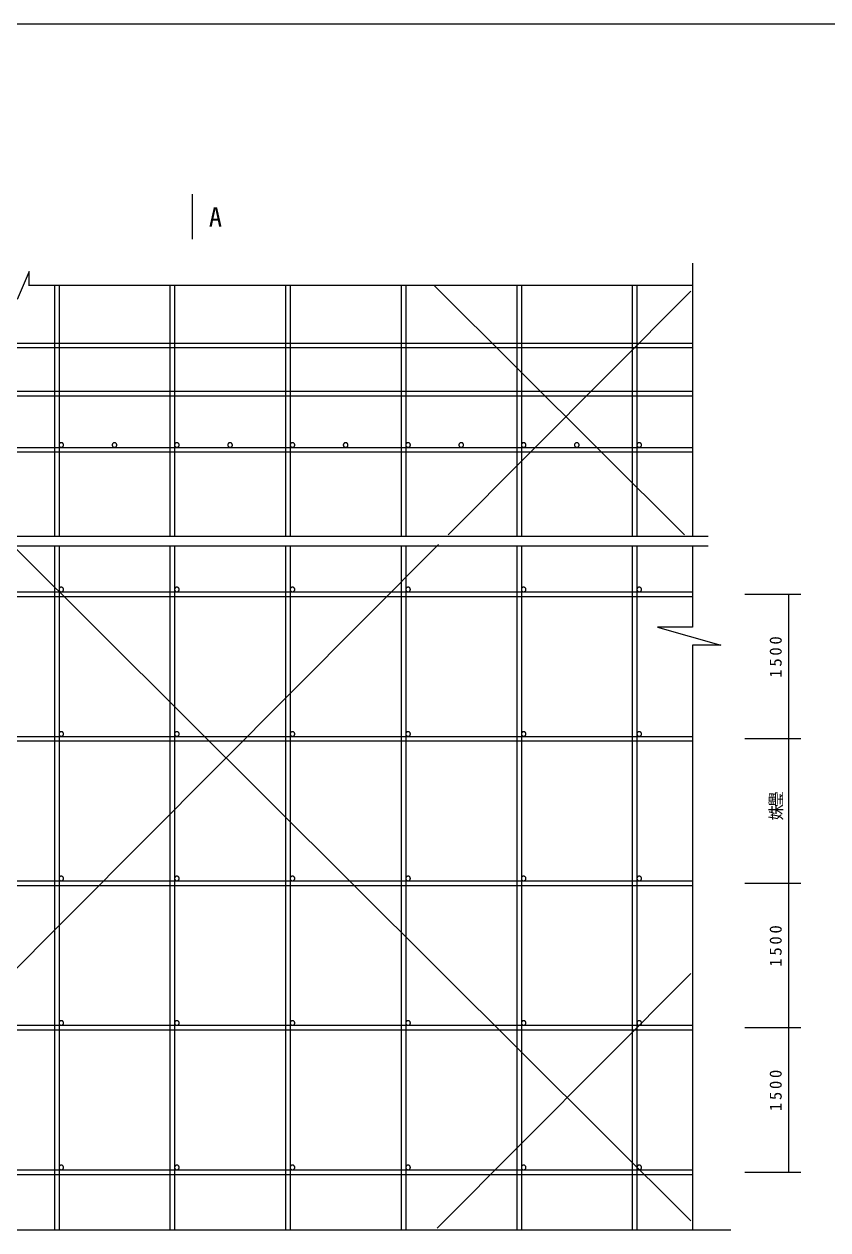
# Model space of a CAD drawing. Header units: metres. Extents: x 0 to 420, y 0 to 297.
# Drawn here: x 129.5 to 254.4, y 109.7 to 297 of the extents above; entities that cross this region are included whole.
import ezdxf

# ---------------------------------------------------------------- set-up
doc = ezdxf.new("R2010")
doc.units = ezdxf.units.M
doc.layers.add(' ', color=7, linetype='Continuous')

msp = doc.modelspace()

# ---------------------------------------------------------------- linework, layer by layer
at = {"layer": ' '}
for p, q in [((155.6, 270.54), (155.6, 263.54)), ((130.3, 258.52), (128.44, 254.17)), ((130.3, 256.29), (130.3, 258.52)), ((233.33, 259.82), (233.33, 217.39)), ((130.3, 256.4), (233.33, 256.4)), ((134.21, 256.4), (134.21, 217.39)), ((134.93, 256.4), (134.93, 217.39)), ((152.17, 256.4), (152.17, 217.39)), ((152.89, 256.4), (152.89, 217.39)), ((170.12, 256.4), (170.12, 217.39)), ((170.84, 256.4), (170.84, 217.39)), ((188.08, 256.4), (188.08, 217.39)), ((188.8, 256.4), (188.8, 217.39)), ((193.16, 256.4), (232.09, 217.64)), ((233.08, 255.5), (195.38, 217.64)), ((206.04, 256.4), (206.04, 217.39)), ((206.76, 256.4), (206.76, 217.39)), ((223.99, 256.4), (223.99, 217.39)), ((224.71, 256.4), (224.71, 217.39)), ((35.81, 247.42), (233.33, 247.42)), ((35.81, 246.7), (233.33, 246.7)), ((35.81, 239.94), (233.33, 239.94)), ((35.81, 239.22), (233.33, 239.22)), ((35.81, 231.21), (233.33, 231.21)), ((35.81, 230.5), (233.33, 230.5)), ((128.41, 217.39), (235.76, 217.39)), ((193.89, 216.14), (88.11, 109.9)), ((128.06, 215.64), (233.08, 111.07)), ((128.24, 215.89), (235.76, 215.89)), ((134.21, 215.89), (134.21, 109.65)), ((134.93, 215.89), (134.93, 109.65)), ((152.17, 215.89), (152.17, 109.65)), ((152.89, 215.89), (152.89, 109.65)), ((170.12, 215.89), (170.12, 109.65)), ((170.84, 215.89), (170.84, 109.65)), ((188.08, 215.89), (188.08, 109.65)), ((188.8, 215.89), (188.8, 109.65)), ((206.04, 215.89), (206.04, 109.65)), ((206.76, 215.89), (206.76, 109.65)), ((223.99, 215.89), (223.99, 109.65)), ((224.71, 215.89), (224.71, 109.65)), ((233.33, 215.89), (233.33, 203.29)), ((35.81, 208.77), (233.33, 208.77)), ((35.81, 208.05), (233.33, 208.05)), ((241.47, 208.41), (250.18, 208.41)), ((248.3, 185.96), (248.3, 208.41)), ((227.89, 203.29), (237.75, 200.5)), ((233.33, 203.29), (227.89, 203.29)), ((237.75, 200.5), (233.33, 200.5)), ((233.33, 200.5), (233.33, 109.65)), ((35.81, 186.32), (233.33, 186.32)), ((35.81, 185.6), (233.33, 185.6)), ((241.47, 185.96), (250.18, 185.96)), ((241.47, 185.96), (250.18, 185.96)), ((248.3, 163.52), (248.3, 185.96)), ((35.81, 163.88), (233.33, 163.88)), ((35.81, 163.16), (233.33, 163.16)), ((241.47, 163.52), (250.18, 163.52)), ((241.47, 163.52), (250.18, 163.52)), ((248.3, 141.07), (248.3, 163.52)), ((233.08, 149.46), (193.69, 109.9)), ((35.81, 141.43), (233.33, 141.43)), ((35.81, 140.71), (233.33, 140.71)), ((241.47, 141.07), (250.18, 141.07)), ((241.47, 141.07), (250.18, 141.07)), ((248.3, 118.63), (248.3, 141.07)), ((35.81, 118.98), (233.33, 118.98)), ((35.81, 118.27), (233.33, 118.27)), ((241.47, 118.63), (250.18, 118.63)), ((29.82, 109.65), (239.32, 109.65))]:
    msp.add_line(p, q, dxfattribs=at)
for points in [[(135.65, 231.57), (135.65, 231.61), (135.64, 231.64), (135.63, 231.68), (135.62, 231.71), (135.6, 231.74), (135.59, 231.77), (135.57, 231.8), (135.54, 231.83), (135.52, 231.85), (135.49, 231.87), (135.46, 231.89), (135.43, 231.91), (135.39, 231.92), (135.36, 231.93), (135.32, 231.93), (135.29, 231.93), (135.25, 231.93), (135.22, 231.93), (135.18, 231.92), (135.15, 231.91), (135.12, 231.89), (135.09, 231.87), (135.06, 231.85), (135.03, 231.83), (135.01, 231.8), (134.99, 231.77), (134.97, 231.74), (134.96, 231.71), (134.94, 231.68), (134.94, 231.64), (134.93, 231.61), (134.93, 231.57), (134.93, 231.54), (134.94, 231.5), (134.94, 231.47), (134.96, 231.44), (134.97, 231.4), (134.99, 231.37), (135.01, 231.35), (135.03, 231.32), (135.06, 231.3), (135.09, 231.27), (135.12, 231.26), (135.15, 231.24), (135.18, 231.23), (135.22, 231.22), (135.25, 231.22), (135.29, 231.21), (135.32, 231.22), (135.36, 231.22), (135.39, 231.23), (135.43, 231.24), (135.46, 231.26), (135.49, 231.27), (135.52, 231.3), (135.54, 231.32), (135.57, 231.35), (135.59, 231.37), (135.6, 231.4), (135.62, 231.44), (135.63, 231.47), (135.64, 231.5), (135.65, 231.54), (135.65, 231.57)], [(143.91, 231.57), (143.91, 231.61), (143.9, 231.64), (143.89, 231.68), (143.88, 231.71), (143.86, 231.74), (143.85, 231.77), (143.83, 231.8), (143.8, 231.83), (143.78, 231.85), (143.75, 231.87), (143.72, 231.89), (143.69, 231.91), (143.65, 231.92), (143.62, 231.93), (143.58, 231.93), (143.55, 231.93), (143.51, 231.93), (143.48, 231.93), (143.44, 231.92), (143.41, 231.91), (143.38, 231.89), (143.35, 231.87), (143.32, 231.85), (143.29, 231.83), (143.27, 231.8), (143.25, 231.77), (143.23, 231.74), (143.22, 231.71), (143.2, 231.68), (143.2, 231.64), (143.19, 231.61), (143.19, 231.57), (143.19, 231.54), (143.2, 231.5), (143.2, 231.47), (143.22, 231.44), (143.23, 231.4), (143.25, 231.37), (143.27, 231.35), (143.29, 231.32), (143.32, 231.3), (143.35, 231.27), (143.38, 231.26), (143.41, 231.24), (143.44, 231.23), (143.48, 231.22), (143.51, 231.22), (143.55, 231.21), (143.58, 231.22), (143.62, 231.22), (143.65, 231.23), (143.69, 231.24), (143.72, 231.26), (143.75, 231.27), (143.78, 231.3), (143.8, 231.32), (143.83, 231.35), (143.85, 231.37), (143.86, 231.4), (143.88, 231.44), (143.89, 231.47), (143.9, 231.5), (143.91, 231.54), (143.91, 231.57)], [(153.6, 231.57), (153.6, 231.61), (153.6, 231.64), (153.59, 231.68), (153.58, 231.71), (153.56, 231.74), (153.54, 231.77), (153.52, 231.8), (153.5, 231.83), (153.47, 231.85), (153.44, 231.87), (153.41, 231.89), (153.38, 231.91), (153.35, 231.92), (153.31, 231.93), (153.28, 231.93), (153.24, 231.93), (153.21, 231.93), (153.17, 231.93), (153.14, 231.92), (153.11, 231.91), (153.08, 231.89), (153.05, 231.87), (153.02, 231.85), (152.99, 231.83), (152.97, 231.8), (152.95, 231.77), (152.93, 231.74), (152.91, 231.71), (152.9, 231.68), (152.89, 231.64), (152.89, 231.61), (152.89, 231.57), (152.89, 231.54), (152.89, 231.5), (152.9, 231.47), (152.91, 231.44), (152.93, 231.4), (152.95, 231.37), (152.97, 231.35), (152.99, 231.32), (153.02, 231.3), (153.05, 231.27), (153.08, 231.26), (153.11, 231.24), (153.14, 231.23), (153.17, 231.22), (153.21, 231.22), (153.24, 231.21), (153.28, 231.22), (153.31, 231.22), (153.35, 231.23), (153.38, 231.24), (153.41, 231.26), (153.44, 231.27), (153.47, 231.3), (153.5, 231.32), (153.52, 231.35), (153.54, 231.37), (153.56, 231.4), (153.58, 231.44), (153.59, 231.47), (153.6, 231.5), (153.6, 231.54), (153.6, 231.57)], [(161.86, 231.57), (161.86, 231.61), (161.86, 231.64), (161.85, 231.68), (161.84, 231.71), (161.82, 231.74), (161.8, 231.77), (161.78, 231.8), (161.76, 231.83), (161.73, 231.85), (161.7, 231.87), (161.67, 231.89), (161.64, 231.91), (161.61, 231.92), (161.57, 231.93), (161.54, 231.93), (161.5, 231.93), (161.47, 231.93), (161.43, 231.93), (161.4, 231.92), (161.37, 231.91), (161.34, 231.89), (161.31, 231.87), (161.28, 231.85), (161.25, 231.83), (161.23, 231.8), (161.21, 231.77), (161.19, 231.74), (161.17, 231.71), (161.16, 231.68), (161.15, 231.64), (161.15, 231.61), (161.15, 231.57), (161.15, 231.54), (161.15, 231.5), (161.16, 231.47), (161.17, 231.44), (161.19, 231.4), (161.21, 231.37), (161.23, 231.35), (161.25, 231.32), (161.28, 231.3), (161.31, 231.27), (161.34, 231.26), (161.37, 231.24), (161.4, 231.23), (161.43, 231.22), (161.47, 231.22), (161.5, 231.21), (161.54, 231.22), (161.57, 231.22), (161.61, 231.23), (161.64, 231.24), (161.67, 231.26), (161.7, 231.27), (161.73, 231.3), (161.76, 231.32), (161.78, 231.35), (161.8, 231.37), (161.82, 231.4), (161.84, 231.44), (161.85, 231.47), (161.86, 231.5), (161.86, 231.54), (161.86, 231.57)], [(171.56, 231.57), (171.56, 231.61), (171.55, 231.64), (171.55, 231.68), (171.53, 231.71), (171.52, 231.74), (171.5, 231.77), (171.48, 231.8), (171.46, 231.83), (171.43, 231.85), (171.4, 231.87), (171.37, 231.89), (171.34, 231.91), (171.31, 231.92), (171.27, 231.93), (171.24, 231.93), (171.2, 231.93), (171.17, 231.93), (171.13, 231.93), (171.1, 231.92), (171.06, 231.91), (171.03, 231.89), (171, 231.87), (170.97, 231.85), (170.95, 231.83), (170.92, 231.8), (170.9, 231.77), (170.88, 231.74), (170.87, 231.71), (170.86, 231.68), (170.85, 231.64), (170.84, 231.61), (170.84, 231.57), (170.84, 231.54), (170.85, 231.5), (170.86, 231.47), (170.87, 231.44), (170.88, 231.4), (170.9, 231.37), (170.92, 231.35), (170.95, 231.32), (170.97, 231.3), (171, 231.27), (171.03, 231.26), (171.06, 231.24), (171.1, 231.23), (171.13, 231.22), (171.17, 231.22), (171.2, 231.21), (171.24, 231.22), (171.27, 231.22), (171.31, 231.23), (171.34, 231.24), (171.37, 231.26), (171.4, 231.27), (171.43, 231.3), (171.46, 231.32), (171.48, 231.35), (171.5, 231.37), (171.52, 231.4), (171.53, 231.44), (171.55, 231.47), (171.55, 231.5), (171.56, 231.54), (171.56, 231.57)], [(179.82, 231.57), (179.82, 231.61), (179.81, 231.64), (179.81, 231.68), (179.79, 231.71), (179.78, 231.74), (179.76, 231.77), (179.74, 231.8), (179.72, 231.83), (179.69, 231.85), (179.66, 231.87), (179.63, 231.89), (179.6, 231.91), (179.57, 231.92), (179.53, 231.93), (179.5, 231.93), (179.46, 231.93), (179.43, 231.93), (179.39, 231.93), (179.36, 231.92), (179.32, 231.91), (179.29, 231.89), (179.26, 231.87), (179.23, 231.85), (179.21, 231.83), (179.18, 231.8), (179.16, 231.77), (179.14, 231.74), (179.13, 231.71), (179.12, 231.68), (179.11, 231.64), (179.1, 231.61), (179.1, 231.57), (179.1, 231.54), (179.11, 231.5), (179.12, 231.47), (179.13, 231.44), (179.14, 231.4), (179.16, 231.37), (179.18, 231.35), (179.21, 231.32), (179.23, 231.3), (179.26, 231.27), (179.29, 231.26), (179.32, 231.24), (179.36, 231.23), (179.39, 231.22), (179.43, 231.22), (179.46, 231.21), (179.5, 231.22), (179.53, 231.22), (179.57, 231.23), (179.6, 231.24), (179.63, 231.26), (179.66, 231.27), (179.69, 231.3), (179.72, 231.32), (179.74, 231.35), (179.76, 231.37), (179.78, 231.4), (179.79, 231.44), (179.81, 231.47), (179.81, 231.5), (179.82, 231.54), (179.82, 231.57)], [(189.52, 231.57), (189.52, 231.61), (189.51, 231.64), (189.5, 231.68), (189.49, 231.71), (189.47, 231.74), (189.46, 231.77), (189.44, 231.8), (189.41, 231.83), (189.39, 231.85), (189.36, 231.87), (189.33, 231.89), (189.3, 231.91), (189.26, 231.92), (189.23, 231.93), (189.19, 231.93), (189.16, 231.93), (189.12, 231.93), (189.09, 231.93), (189.05, 231.92), (189.02, 231.91), (188.99, 231.89), (188.96, 231.87), (188.93, 231.85), (188.9, 231.83), (188.88, 231.8), (188.86, 231.77), (188.84, 231.74), (188.83, 231.71), (188.81, 231.68), (188.81, 231.64), (188.8, 231.61), (188.8, 231.57), (188.8, 231.54), (188.81, 231.5), (188.81, 231.47), (188.83, 231.44), (188.84, 231.4), (188.86, 231.37), (188.88, 231.35), (188.9, 231.32), (188.93, 231.3), (188.96, 231.27), (188.99, 231.26), (189.02, 231.24), (189.05, 231.23), (189.09, 231.22), (189.12, 231.22), (189.16, 231.21), (189.19, 231.22), (189.23, 231.22), (189.26, 231.23), (189.3, 231.24), (189.33, 231.26), (189.36, 231.27), (189.39, 231.3), (189.41, 231.32), (189.44, 231.35), (189.46, 231.37), (189.47, 231.4), (189.49, 231.44), (189.5, 231.47), (189.51, 231.5), (189.52, 231.54), (189.52, 231.57)], [(197.78, 231.57), (197.78, 231.61), (197.77, 231.64), (197.76, 231.68), (197.75, 231.71), (197.74, 231.74), (197.72, 231.77), (197.7, 231.8), (197.67, 231.83), (197.65, 231.85), (197.62, 231.87), (197.59, 231.89), (197.56, 231.91), (197.52, 231.92), (197.49, 231.93), (197.45, 231.93), (197.42, 231.93), (197.38, 231.93), (197.35, 231.93), (197.31, 231.92), (197.28, 231.91), (197.25, 231.89), (197.22, 231.87), (197.19, 231.85), (197.16, 231.83), (197.14, 231.8), (197.12, 231.77), (197.1, 231.74), (197.09, 231.71), (197.07, 231.68), (197.07, 231.64), (197.06, 231.61), (197.06, 231.57), (197.06, 231.54), (197.07, 231.5), (197.07, 231.47), (197.09, 231.44), (197.1, 231.4), (197.12, 231.37), (197.14, 231.35), (197.16, 231.32), (197.19, 231.3), (197.22, 231.27), (197.25, 231.26), (197.28, 231.24), (197.31, 231.23), (197.35, 231.22), (197.38, 231.22), (197.42, 231.21), (197.45, 231.22), (197.49, 231.22), (197.52, 231.23), (197.56, 231.24), (197.59, 231.26), (197.62, 231.27), (197.65, 231.3), (197.67, 231.32), (197.7, 231.35), (197.72, 231.37), (197.74, 231.4), (197.75, 231.44), (197.76, 231.47), (197.77, 231.5), (197.78, 231.54), (197.78, 231.57)], [(207.47, 231.57), (207.47, 231.61), (207.47, 231.64), (207.46, 231.68), (207.45, 231.71), (207.43, 231.74), (207.41, 231.77), (207.39, 231.8), (207.37, 231.83), (207.34, 231.85), (207.31, 231.87), (207.28, 231.89), (207.25, 231.91), (207.22, 231.92), (207.19, 231.93), (207.15, 231.93), (207.11, 231.93), (207.08, 231.93), (207.04, 231.93), (207.01, 231.92), (206.98, 231.91), (206.95, 231.89), (206.92, 231.87), (206.89, 231.85), (206.86, 231.83), (206.84, 231.8), (206.82, 231.77), (206.8, 231.74), (206.78, 231.71), (206.77, 231.68), (206.76, 231.64), (206.76, 231.61), (206.76, 231.57), (206.76, 231.54), (206.76, 231.5), (206.77, 231.47), (206.78, 231.44), (206.8, 231.4), (206.82, 231.37), (206.84, 231.35), (206.86, 231.32), (206.89, 231.3), (206.92, 231.27), (206.95, 231.26), (206.98, 231.24), (207.01, 231.23), (207.04, 231.22), (207.08, 231.22), (207.11, 231.21), (207.15, 231.22), (207.19, 231.22), (207.22, 231.23), (207.25, 231.24), (207.28, 231.26), (207.31, 231.27), (207.34, 231.3), (207.37, 231.32), (207.39, 231.35), (207.41, 231.37), (207.43, 231.4), (207.45, 231.44), (207.46, 231.47), (207.47, 231.5), (207.47, 231.54), (207.47, 231.57)], [(215.73, 231.57), (215.73, 231.61), (215.73, 231.64), (215.72, 231.68), (215.71, 231.71), (215.69, 231.74), (215.67, 231.77), (215.65, 231.8), (215.63, 231.83), (215.6, 231.85), (215.57, 231.87), (215.54, 231.89), (215.51, 231.91), (215.48, 231.92), (215.45, 231.93), (215.41, 231.93), (215.38, 231.93), (215.34, 231.93), (215.31, 231.93), (215.27, 231.92), (215.24, 231.91), (215.21, 231.89), (215.18, 231.87), (215.15, 231.85), (215.12, 231.83), (215.1, 231.8), (215.08, 231.77), (215.06, 231.74), (215.04, 231.71), (215.03, 231.68), (215.02, 231.64), (215.02, 231.61), (215.02, 231.57), (215.02, 231.54), (215.02, 231.5), (215.03, 231.47), (215.04, 231.44), (215.06, 231.4), (215.08, 231.37), (215.1, 231.35), (215.12, 231.32), (215.15, 231.3), (215.18, 231.27), (215.21, 231.26), (215.24, 231.24), (215.27, 231.23), (215.31, 231.22), (215.34, 231.22), (215.38, 231.21), (215.41, 231.22), (215.45, 231.22), (215.48, 231.23), (215.51, 231.24), (215.54, 231.26), (215.57, 231.27), (215.6, 231.3), (215.63, 231.32), (215.65, 231.35), (215.67, 231.37), (215.69, 231.4), (215.71, 231.44), (215.72, 231.47), (215.73, 231.5), (215.73, 231.54), (215.73, 231.57)], [(225.43, 231.57), (225.43, 231.61), (225.42, 231.64), (225.42, 231.68), (225.4, 231.71), (225.39, 231.74), (225.37, 231.77), (225.35, 231.8), (225.33, 231.83), (225.3, 231.85), (225.27, 231.87), (225.24, 231.89), (225.21, 231.91), (225.18, 231.92), (225.14, 231.93), (225.11, 231.93), (225.07, 231.93), (225.04, 231.93), (225, 231.93), (224.97, 231.92), (224.93, 231.91), (224.9, 231.89), (224.87, 231.87), (224.84, 231.85), (224.82, 231.83), (224.79, 231.8), (224.77, 231.77), (224.76, 231.74), (224.74, 231.71), (224.73, 231.68), (224.72, 231.64), (224.71, 231.61), (224.71, 231.57), (224.71, 231.54), (224.72, 231.5), (224.73, 231.47), (224.74, 231.44), (224.76, 231.4), (224.77, 231.37), (224.79, 231.35), (224.82, 231.32), (224.84, 231.3), (224.87, 231.27), (224.9, 231.26), (224.93, 231.24), (224.97, 231.23), (225, 231.22), (225.04, 231.22), (225.07, 231.21), (225.11, 231.22), (225.14, 231.22), (225.18, 231.23), (225.21, 231.24), (225.24, 231.26), (225.27, 231.27), (225.3, 231.3), (225.33, 231.32), (225.35, 231.35), (225.37, 231.37), (225.39, 231.4), (225.4, 231.44), (225.42, 231.47), (225.42, 231.5), (225.43, 231.54), (225.43, 231.57)], [(135.65, 209.13), (135.65, 209.16), (135.64, 209.2), (135.63, 209.23), (135.62, 209.26), (135.6, 209.3), (135.59, 209.33), (135.57, 209.36), (135.54, 209.38), (135.52, 209.41), (135.49, 209.43), (135.46, 209.44), (135.43, 209.46), (135.39, 209.47), (135.36, 209.48), (135.32, 209.48), (135.29, 209.49), (135.25, 209.48), (135.22, 209.48), (135.18, 209.47), (135.15, 209.46), (135.12, 209.44), (135.09, 209.43), (135.06, 209.41), (135.03, 209.38), (135.01, 209.36), (134.99, 209.33), (134.97, 209.3), (134.96, 209.26), (134.94, 209.23), (134.94, 209.2), (134.93, 209.16), (134.93, 209.13), (134.93, 209.09), (134.94, 209.06), (134.94, 209.02), (134.96, 208.99), (134.97, 208.96), (134.99, 208.93), (135.01, 208.9), (135.03, 208.87), (135.06, 208.85), (135.09, 208.83), (135.12, 208.81), (135.15, 208.8), (135.18, 208.78), (135.22, 208.78), (135.25, 208.77), (135.29, 208.77), (135.32, 208.77), (135.36, 208.78), (135.39, 208.78), (135.43, 208.8), (135.46, 208.81), (135.49, 208.83), (135.52, 208.85), (135.54, 208.87), (135.57, 208.9), (135.59, 208.93), (135.6, 208.96), (135.62, 208.99), (135.63, 209.02), (135.64, 209.06), (135.65, 209.09), (135.65, 209.13)], [(153.6, 209.13), (153.6, 209.16), (153.6, 209.2), (153.59, 209.23), (153.58, 209.26), (153.56, 209.3), (153.54, 209.33), (153.52, 209.36), (153.5, 209.38), (153.47, 209.41), (153.44, 209.43), (153.41, 209.44), (153.38, 209.46), (153.35, 209.47), (153.31, 209.48), (153.28, 209.48), (153.24, 209.49), (153.21, 209.48), (153.17, 209.48), (153.14, 209.47), (153.11, 209.46), (153.08, 209.44), (153.05, 209.43), (153.02, 209.41), (152.99, 209.38), (152.97, 209.36), (152.95, 209.33), (152.93, 209.3), (152.91, 209.26), (152.9, 209.23), (152.89, 209.2), (152.89, 209.16), (152.89, 209.13), (152.89, 209.09), (152.89, 209.06), (152.9, 209.02), (152.91, 208.99), (152.93, 208.96), (152.95, 208.93), (152.97, 208.9), (152.99, 208.87), (153.02, 208.85), (153.05, 208.83), (153.08, 208.81), (153.11, 208.8), (153.14, 208.78), (153.17, 208.78), (153.21, 208.77), (153.24, 208.77), (153.28, 208.77), (153.31, 208.78), (153.35, 208.78), (153.38, 208.8), (153.41, 208.81), (153.44, 208.83), (153.47, 208.85), (153.5, 208.87), (153.52, 208.9), (153.54, 208.93), (153.56, 208.96), (153.58, 208.99), (153.59, 209.02), (153.6, 209.06), (153.6, 209.09), (153.6, 209.13)], [(171.56, 209.13), (171.56, 209.16), (171.55, 209.2), (171.55, 209.23), (171.53, 209.26), (171.52, 209.3), (171.5, 209.33), (171.48, 209.36), (171.46, 209.38), (171.43, 209.41), (171.4, 209.43), (171.37, 209.44), (171.34, 209.46), (171.31, 209.47), (171.27, 209.48), (171.24, 209.48), (171.2, 209.49), (171.17, 209.48), (171.13, 209.48), (171.1, 209.47), (171.06, 209.46), (171.03, 209.44), (171, 209.43), (170.97, 209.41), (170.95, 209.38), (170.92, 209.36), (170.9, 209.33), (170.88, 209.3), (170.87, 209.26), (170.86, 209.23), (170.85, 209.2), (170.84, 209.16), (170.84, 209.13), (170.84, 209.09), (170.85, 209.06), (170.86, 209.02), (170.87, 208.99), (170.88, 208.96), (170.9, 208.93), (170.92, 208.9), (170.95, 208.87), (170.97, 208.85), (171, 208.83), (171.03, 208.81), (171.06, 208.8), (171.1, 208.78), (171.13, 208.78), (171.17, 208.77), (171.2, 208.77), (171.24, 208.77), (171.27, 208.78), (171.31, 208.78), (171.34, 208.8), (171.37, 208.81), (171.4, 208.83), (171.43, 208.85), (171.46, 208.87), (171.48, 208.9), (171.5, 208.93), (171.52, 208.96), (171.53, 208.99), (171.55, 209.02), (171.55, 209.06), (171.56, 209.09), (171.56, 209.13)], [(189.52, 209.13), (189.52, 209.16), (189.51, 209.2), (189.5, 209.23), (189.49, 209.26), (189.47, 209.3), (189.46, 209.33), (189.44, 209.36), (189.41, 209.38), (189.39, 209.41), (189.36, 209.43), (189.33, 209.44), (189.3, 209.46), (189.26, 209.47), (189.23, 209.48), (189.19, 209.48), (189.16, 209.49), (189.12, 209.48), (189.09, 209.48), (189.05, 209.47), (189.02, 209.46), (188.99, 209.44), (188.96, 209.43), (188.93, 209.41), (188.9, 209.38), (188.88, 209.36), (188.86, 209.33), (188.84, 209.3), (188.83, 209.26), (188.81, 209.23), (188.81, 209.2), (188.8, 209.16), (188.8, 209.13), (188.8, 209.09), (188.81, 209.06), (188.81, 209.02), (188.83, 208.99), (188.84, 208.96), (188.86, 208.93), (188.88, 208.9), (188.9, 208.87), (188.93, 208.85), (188.96, 208.83), (188.99, 208.81), (189.02, 208.8), (189.05, 208.78), (189.09, 208.78), (189.12, 208.77), (189.16, 208.77), (189.19, 208.77), (189.23, 208.78), (189.26, 208.78), (189.3, 208.8), (189.33, 208.81), (189.36, 208.83), (189.39, 208.85), (189.41, 208.87), (189.44, 208.9), (189.46, 208.93), (189.47, 208.96), (189.49, 208.99), (189.5, 209.02), (189.51, 209.06), (189.52, 209.09), (189.52, 209.13)], [(207.47, 209.13), (207.47, 209.16), (207.47, 209.2), (207.46, 209.23), (207.45, 209.26), (207.43, 209.3), (207.41, 209.33), (207.39, 209.36), (207.37, 209.38), (207.34, 209.41), (207.31, 209.43), (207.28, 209.44), (207.25, 209.46), (207.22, 209.47), (207.19, 209.48), (207.15, 209.48), (207.11, 209.49), (207.08, 209.48), (207.04, 209.48), (207.01, 209.47), (206.98, 209.46), (206.95, 209.44), (206.92, 209.43), (206.89, 209.41), (206.86, 209.38), (206.84, 209.36), (206.82, 209.33), (206.8, 209.3), (206.78, 209.26), (206.77, 209.23), (206.76, 209.2), (206.76, 209.16), (206.76, 209.13), (206.76, 209.09), (206.76, 209.06), (206.77, 209.02), (206.78, 208.99), (206.8, 208.96), (206.82, 208.93), (206.84, 208.9), (206.86, 208.87), (206.89, 208.85), (206.92, 208.83), (206.95, 208.81), (206.98, 208.8), (207.01, 208.78), (207.04, 208.78), (207.08, 208.77), (207.11, 208.77), (207.15, 208.77), (207.19, 208.78), (207.22, 208.78), (207.25, 208.8), (207.28, 208.81), (207.31, 208.83), (207.34, 208.85), (207.37, 208.87), (207.39, 208.9), (207.41, 208.93), (207.43, 208.96), (207.45, 208.99), (207.46, 209.02), (207.47, 209.06), (207.47, 209.09), (207.47, 209.13)], [(225.43, 209.13), (225.43, 209.16), (225.42, 209.2), (225.42, 209.23), (225.4, 209.26), (225.39, 209.3), (225.37, 209.33), (225.35, 209.36), (225.33, 209.38), (225.3, 209.41), (225.27, 209.43), (225.24, 209.44), (225.21, 209.46), (225.18, 209.47), (225.14, 209.48), (225.11, 209.48), (225.07, 209.49), (225.04, 209.48), (225, 209.48), (224.97, 209.47), (224.93, 209.46), (224.9, 209.44), (224.87, 209.43), (224.84, 209.41), (224.82, 209.38), (224.79, 209.36), (224.77, 209.33), (224.76, 209.3), (224.74, 209.26), (224.73, 209.23), (224.72, 209.2), (224.71, 209.16), (224.71, 209.13), (224.71, 209.09), (224.72, 209.06), (224.73, 209.02), (224.74, 208.99), (224.76, 208.96), (224.77, 208.93), (224.79, 208.9), (224.82, 208.87), (224.84, 208.85), (224.87, 208.83), (224.9, 208.81), (224.93, 208.8), (224.97, 208.78), (225, 208.78), (225.04, 208.77), (225.07, 208.77), (225.11, 208.77), (225.14, 208.78), (225.18, 208.78), (225.21, 208.8), (225.24, 208.81), (225.27, 208.83), (225.3, 208.85), (225.33, 208.87), (225.35, 208.9), (225.37, 208.93), (225.39, 208.96), (225.4, 208.99), (225.42, 209.02), (225.42, 209.06), (225.43, 209.09), (225.43, 209.13)], [(135.65, 186.68), (135.65, 186.72), (135.64, 186.75), (135.63, 186.79), (135.62, 186.82), (135.6, 186.85), (135.59, 186.88), (135.57, 186.91), (135.54, 186.94), (135.52, 186.96), (135.49, 186.98), (135.46, 187), (135.43, 187.01), (135.39, 187.03), (135.36, 187.03), (135.32, 187.04), (135.29, 187.04), (135.25, 187.04), (135.22, 187.03), (135.18, 187.03), (135.15, 187.01), (135.12, 187), (135.09, 186.98), (135.06, 186.96), (135.03, 186.94), (135.01, 186.91), (134.99, 186.88), (134.97, 186.85), (134.96, 186.82), (134.94, 186.79), (134.94, 186.75), (134.93, 186.72), (134.93, 186.68), (134.93, 186.65), (134.94, 186.61), (134.94, 186.58), (134.96, 186.54), (134.97, 186.51), (134.99, 186.48), (135.01, 186.45), (135.03, 186.43), (135.06, 186.4), (135.09, 186.38), (135.12, 186.36), (135.15, 186.35), (135.18, 186.34), (135.22, 186.33), (135.25, 186.32), (135.29, 186.32), (135.32, 186.32), (135.36, 186.33), (135.39, 186.34), (135.43, 186.35), (135.46, 186.36), (135.49, 186.38), (135.52, 186.4), (135.54, 186.43), (135.57, 186.45), (135.59, 186.48), (135.6, 186.51), (135.62, 186.54), (135.63, 186.58), (135.64, 186.61), (135.65, 186.65), (135.65, 186.68)], [(153.6, 186.68), (153.6, 186.72), (153.6, 186.75), (153.59, 186.79), (153.58, 186.82), (153.56, 186.85), (153.54, 186.88), (153.52, 186.91), (153.5, 186.94), (153.47, 186.96), (153.44, 186.98), (153.41, 187), (153.38, 187.01), (153.35, 187.03), (153.31, 187.03), (153.28, 187.04), (153.24, 187.04), (153.21, 187.04), (153.17, 187.03), (153.14, 187.03), (153.11, 187.01), (153.08, 187), (153.05, 186.98), (153.02, 186.96), (152.99, 186.94), (152.97, 186.91), (152.95, 186.88), (152.93, 186.85), (152.91, 186.82), (152.9, 186.79), (152.89, 186.75), (152.89, 186.72), (152.89, 186.68), (152.89, 186.65), (152.89, 186.61), (152.9, 186.58), (152.91, 186.54), (152.93, 186.51), (152.95, 186.48), (152.97, 186.45), (152.99, 186.43), (153.02, 186.4), (153.05, 186.38), (153.08, 186.36), (153.11, 186.35), (153.14, 186.34), (153.17, 186.33), (153.21, 186.32), (153.24, 186.32), (153.28, 186.32), (153.31, 186.33), (153.35, 186.34), (153.38, 186.35), (153.41, 186.36), (153.44, 186.38), (153.47, 186.4), (153.5, 186.43), (153.52, 186.45), (153.54, 186.48), (153.56, 186.51), (153.58, 186.54), (153.59, 186.58), (153.6, 186.61), (153.6, 186.65), (153.6, 186.68)], [(171.56, 186.68), (171.56, 186.72), (171.55, 186.75), (171.55, 186.79), (171.53, 186.82), (171.52, 186.85), (171.5, 186.88), (171.48, 186.91), (171.46, 186.94), (171.43, 186.96), (171.4, 186.98), (171.37, 187), (171.34, 187.01), (171.31, 187.03), (171.27, 187.03), (171.24, 187.04), (171.2, 187.04), (171.17, 187.04), (171.13, 187.03), (171.1, 187.03), (171.06, 187.01), (171.03, 187), (171, 186.98), (170.97, 186.96), (170.95, 186.94), (170.92, 186.91), (170.9, 186.88), (170.88, 186.85), (170.87, 186.82), (170.86, 186.79), (170.85, 186.75), (170.84, 186.72), (170.84, 186.68), (170.84, 186.65), (170.85, 186.61), (170.86, 186.58), (170.87, 186.54), (170.88, 186.51), (170.9, 186.48), (170.92, 186.45), (170.95, 186.43), (170.97, 186.4), (171, 186.38), (171.03, 186.36), (171.06, 186.35), (171.1, 186.34), (171.13, 186.33), (171.17, 186.32), (171.2, 186.32), (171.24, 186.32), (171.27, 186.33), (171.31, 186.34), (171.34, 186.35), (171.37, 186.36), (171.4, 186.38), (171.43, 186.4), (171.46, 186.43), (171.48, 186.45), (171.5, 186.48), (171.52, 186.51), (171.53, 186.54), (171.55, 186.58), (171.55, 186.61), (171.56, 186.65), (171.56, 186.68)], [(189.52, 186.68), (189.52, 186.72), (189.51, 186.75), (189.5, 186.79), (189.49, 186.82), (189.47, 186.85), (189.46, 186.88), (189.44, 186.91), (189.41, 186.94), (189.39, 186.96), (189.36, 186.98), (189.33, 187), (189.3, 187.01), (189.26, 187.03), (189.23, 187.03), (189.19, 187.04), (189.16, 187.04), (189.12, 187.04), (189.09, 187.03), (189.05, 187.03), (189.02, 187.01), (188.99, 187), (188.96, 186.98), (188.93, 186.96), (188.9, 186.94), (188.88, 186.91), (188.86, 186.88), (188.84, 186.85), (188.83, 186.82), (188.81, 186.79), (188.81, 186.75), (188.8, 186.72), (188.8, 186.68), (188.8, 186.65), (188.81, 186.61), (188.81, 186.58), (188.83, 186.54), (188.84, 186.51), (188.86, 186.48), (188.88, 186.45), (188.9, 186.43), (188.93, 186.4), (188.96, 186.38), (188.99, 186.36), (189.02, 186.35), (189.05, 186.34), (189.09, 186.33), (189.12, 186.32), (189.16, 186.32), (189.19, 186.32), (189.23, 186.33), (189.26, 186.34), (189.3, 186.35), (189.33, 186.36), (189.36, 186.38), (189.39, 186.4), (189.41, 186.43), (189.44, 186.45), (189.46, 186.48), (189.47, 186.51), (189.49, 186.54), (189.5, 186.58), (189.51, 186.61), (189.52, 186.65), (189.52, 186.68)], [(207.47, 186.68), (207.47, 186.72), (207.47, 186.75), (207.46, 186.79), (207.45, 186.82), (207.43, 186.85), (207.41, 186.88), (207.39, 186.91), (207.37, 186.94), (207.34, 186.96), (207.31, 186.98), (207.28, 187), (207.25, 187.01), (207.22, 187.03), (207.19, 187.03), (207.15, 187.04), (207.11, 187.04), (207.08, 187.04), (207.04, 187.03), (207.01, 187.03), (206.98, 187.01), (206.95, 187), (206.92, 186.98), (206.89, 186.96), (206.86, 186.94), (206.84, 186.91), (206.82, 186.88), (206.8, 186.85), (206.78, 186.82), (206.77, 186.79), (206.76, 186.75), (206.76, 186.72), (206.76, 186.68), (206.76, 186.65), (206.76, 186.61), (206.77, 186.58), (206.78, 186.54), (206.8, 186.51), (206.82, 186.48), (206.84, 186.45), (206.86, 186.43), (206.89, 186.4), (206.92, 186.38), (206.95, 186.36), (206.98, 186.35), (207.01, 186.34), (207.04, 186.33), (207.08, 186.32), (207.11, 186.32), (207.15, 186.32), (207.19, 186.33), (207.22, 186.34), (207.25, 186.35), (207.28, 186.36), (207.31, 186.38), (207.34, 186.4), (207.37, 186.43), (207.39, 186.45), (207.41, 186.48), (207.43, 186.51), (207.45, 186.54), (207.46, 186.58), (207.47, 186.61), (207.47, 186.65), (207.47, 186.68)], [(225.43, 186.68), (225.43, 186.72), (225.42, 186.75), (225.42, 186.79), (225.4, 186.82), (225.39, 186.85), (225.37, 186.88), (225.35, 186.91), (225.33, 186.94), (225.3, 186.96), (225.27, 186.98), (225.24, 187), (225.21, 187.01), (225.18, 187.03), (225.14, 187.03), (225.11, 187.04), (225.07, 187.04), (225.04, 187.04), (225, 187.03), (224.97, 187.03), (224.93, 187.01), (224.9, 187), (224.87, 186.98), (224.84, 186.96), (224.82, 186.94), (224.79, 186.91), (224.77, 186.88), (224.76, 186.85), (224.74, 186.82), (224.73, 186.79), (224.72, 186.75), (224.71, 186.72), (224.71, 186.68), (224.71, 186.65), (224.72, 186.61), (224.73, 186.58), (224.74, 186.54), (224.76, 186.51), (224.77, 186.48), (224.79, 186.45), (224.82, 186.43), (224.84, 186.4), (224.87, 186.38), (224.9, 186.36), (224.93, 186.35), (224.97, 186.34), (225, 186.33), (225.04, 186.32), (225.07, 186.32), (225.11, 186.32), (225.14, 186.33), (225.18, 186.34), (225.21, 186.35), (225.24, 186.36), (225.27, 186.38), (225.3, 186.4), (225.33, 186.43), (225.35, 186.45), (225.37, 186.48), (225.39, 186.51), (225.4, 186.54), (225.42, 186.58), (225.42, 186.61), (225.43, 186.65), (225.43, 186.68)], [(135.65, 164.24), (135.65, 164.27), (135.64, 164.31), (135.63, 164.34), (135.62, 164.37), (135.6, 164.4), (135.59, 164.43), (135.57, 164.46), (135.54, 164.49), (135.52, 164.51), (135.49, 164.53), (135.46, 164.55), (135.43, 164.57), (135.39, 164.58), (135.36, 164.59), (135.32, 164.59), (135.29, 164.59), (135.25, 164.59), (135.22, 164.59), (135.18, 164.58), (135.15, 164.57), (135.12, 164.55), (135.09, 164.53), (135.06, 164.51), (135.03, 164.49), (135.01, 164.46), (134.99, 164.43), (134.97, 164.4), (134.96, 164.37), (134.94, 164.34), (134.94, 164.31), (134.93, 164.27), (134.93, 164.24), (134.93, 164.2), (134.94, 164.17), (134.94, 164.13), (134.96, 164.1), (134.97, 164.07), (134.99, 164.04), (135.01, 164.01), (135.03, 163.98), (135.06, 163.96), (135.09, 163.94), (135.12, 163.92), (135.15, 163.9), (135.18, 163.89), (135.22, 163.88), (135.25, 163.88), (135.29, 163.88), (135.32, 163.88), (135.36, 163.88), (135.39, 163.89), (135.43, 163.9), (135.46, 163.92), (135.49, 163.94), (135.52, 163.96), (135.54, 163.98), (135.57, 164.01), (135.59, 164.04), (135.6, 164.07), (135.62, 164.1), (135.63, 164.13), (135.64, 164.17), (135.65, 164.2), (135.65, 164.24)], [(153.6, 164.24), (153.6, 164.27), (153.6, 164.31), (153.59, 164.34), (153.58, 164.37), (153.56, 164.4), (153.54, 164.43), (153.52, 164.46), (153.5, 164.49), (153.47, 164.51), (153.44, 164.53), (153.41, 164.55), (153.38, 164.57), (153.35, 164.58), (153.31, 164.59), (153.28, 164.59), (153.24, 164.59), (153.21, 164.59), (153.17, 164.59), (153.14, 164.58), (153.11, 164.57), (153.08, 164.55), (153.05, 164.53), (153.02, 164.51), (152.99, 164.49), (152.97, 164.46), (152.95, 164.43), (152.93, 164.4), (152.91, 164.37), (152.9, 164.34), (152.89, 164.31), (152.89, 164.27), (152.89, 164.24), (152.89, 164.2), (152.89, 164.17), (152.9, 164.13), (152.91, 164.1), (152.93, 164.07), (152.95, 164.04), (152.97, 164.01), (152.99, 163.98), (153.02, 163.96), (153.05, 163.94), (153.08, 163.92), (153.11, 163.9), (153.14, 163.89), (153.17, 163.88), (153.21, 163.88), (153.24, 163.88), (153.28, 163.88), (153.31, 163.88), (153.35, 163.89), (153.38, 163.9), (153.41, 163.92), (153.44, 163.94), (153.47, 163.96), (153.5, 163.98), (153.52, 164.01), (153.54, 164.04), (153.56, 164.07), (153.58, 164.1), (153.59, 164.13), (153.6, 164.17), (153.6, 164.2), (153.6, 164.24)], [(171.56, 164.24), (171.56, 164.27), (171.55, 164.31), (171.55, 164.34), (171.53, 164.37), (171.52, 164.4), (171.5, 164.43), (171.48, 164.46), (171.46, 164.49), (171.43, 164.51), (171.4, 164.53), (171.37, 164.55), (171.34, 164.57), (171.31, 164.58), (171.27, 164.59), (171.24, 164.59), (171.2, 164.59), (171.17, 164.59), (171.13, 164.59), (171.1, 164.58), (171.06, 164.57), (171.03, 164.55), (171, 164.53), (170.97, 164.51), (170.95, 164.49), (170.92, 164.46), (170.9, 164.43), (170.88, 164.4), (170.87, 164.37), (170.86, 164.34), (170.85, 164.31), (170.84, 164.27), (170.84, 164.24), (170.84, 164.2), (170.85, 164.17), (170.86, 164.13), (170.87, 164.1), (170.88, 164.07), (170.9, 164.04), (170.92, 164.01), (170.95, 163.98), (170.97, 163.96), (171, 163.94), (171.03, 163.92), (171.06, 163.9), (171.1, 163.89), (171.13, 163.88), (171.17, 163.88), (171.2, 163.88), (171.24, 163.88), (171.27, 163.88), (171.31, 163.89), (171.34, 163.9), (171.37, 163.92), (171.4, 163.94), (171.43, 163.96), (171.46, 163.98), (171.48, 164.01), (171.5, 164.04), (171.52, 164.07), (171.53, 164.1), (171.55, 164.13), (171.55, 164.17), (171.56, 164.2), (171.56, 164.24)], [(189.52, 164.24), (189.52, 164.27), (189.51, 164.31), (189.5, 164.34), (189.49, 164.37), (189.47, 164.4), (189.46, 164.43), (189.44, 164.46), (189.41, 164.49), (189.39, 164.51), (189.36, 164.53), (189.33, 164.55), (189.3, 164.57), (189.26, 164.58), (189.23, 164.59), (189.19, 164.59), (189.16, 164.59), (189.12, 164.59), (189.09, 164.59), (189.05, 164.58), (189.02, 164.57), (188.99, 164.55), (188.96, 164.53), (188.93, 164.51), (188.9, 164.49), (188.88, 164.46), (188.86, 164.43), (188.84, 164.4), (188.83, 164.37), (188.81, 164.34), (188.81, 164.31), (188.8, 164.27), (188.8, 164.24), (188.8, 164.2), (188.81, 164.17), (188.81, 164.13), (188.83, 164.1), (188.84, 164.07), (188.86, 164.04), (188.88, 164.01), (188.9, 163.98), (188.93, 163.96), (188.96, 163.94), (188.99, 163.92), (189.02, 163.9), (189.05, 163.89), (189.09, 163.88), (189.12, 163.88), (189.16, 163.88), (189.19, 163.88), (189.23, 163.88), (189.26, 163.89), (189.3, 163.9), (189.33, 163.92), (189.36, 163.94), (189.39, 163.96), (189.41, 163.98), (189.44, 164.01), (189.46, 164.04), (189.47, 164.07), (189.49, 164.1), (189.5, 164.13), (189.51, 164.17), (189.52, 164.2), (189.52, 164.24)], [(207.47, 164.24), (207.47, 164.27), (207.47, 164.31), (207.46, 164.34), (207.45, 164.37), (207.43, 164.4), (207.41, 164.43), (207.39, 164.46), (207.37, 164.49), (207.34, 164.51), (207.31, 164.53), (207.28, 164.55), (207.25, 164.57), (207.22, 164.58), (207.19, 164.59), (207.15, 164.59), (207.11, 164.59), (207.08, 164.59), (207.04, 164.59), (207.01, 164.58), (206.98, 164.57), (206.95, 164.55), (206.92, 164.53), (206.89, 164.51), (206.86, 164.49), (206.84, 164.46), (206.82, 164.43), (206.8, 164.4), (206.78, 164.37), (206.77, 164.34), (206.76, 164.31), (206.76, 164.27), (206.76, 164.24), (206.76, 164.2), (206.76, 164.17), (206.77, 164.13), (206.78, 164.1), (206.8, 164.07), (206.82, 164.04), (206.84, 164.01), (206.86, 163.98), (206.89, 163.96), (206.92, 163.94), (206.95, 163.92), (206.98, 163.9), (207.01, 163.89), (207.04, 163.88), (207.08, 163.88), (207.11, 163.88), (207.15, 163.88), (207.19, 163.88), (207.22, 163.89), (207.25, 163.9), (207.28, 163.92), (207.31, 163.94), (207.34, 163.96), (207.37, 163.98), (207.39, 164.01), (207.41, 164.04), (207.43, 164.07), (207.45, 164.1), (207.46, 164.13), (207.47, 164.17), (207.47, 164.2), (207.47, 164.24)], [(225.43, 164.24), (225.43, 164.27), (225.42, 164.31), (225.42, 164.34), (225.4, 164.37), (225.39, 164.4), (225.37, 164.43), (225.35, 164.46), (225.33, 164.49), (225.3, 164.51), (225.27, 164.53), (225.24, 164.55), (225.21, 164.57), (225.18, 164.58), (225.14, 164.59), (225.11, 164.59), (225.07, 164.59), (225.04, 164.59), (225, 164.59), (224.97, 164.58), (224.93, 164.57), (224.9, 164.55), (224.87, 164.53), (224.84, 164.51), (224.82, 164.49), (224.79, 164.46), (224.77, 164.43), (224.76, 164.4), (224.74, 164.37), (224.73, 164.34), (224.72, 164.31), (224.71, 164.27), (224.71, 164.24), (224.71, 164.2), (224.72, 164.17), (224.73, 164.13), (224.74, 164.1), (224.76, 164.07), (224.77, 164.04), (224.79, 164.01), (224.82, 163.98), (224.84, 163.96), (224.87, 163.94), (224.9, 163.92), (224.93, 163.9), (224.97, 163.89), (225, 163.88), (225.04, 163.88), (225.07, 163.88), (225.11, 163.88), (225.14, 163.88), (225.18, 163.89), (225.21, 163.9), (225.24, 163.92), (225.27, 163.94), (225.3, 163.96), (225.33, 163.98), (225.35, 164.01), (225.37, 164.04), (225.39, 164.07), (225.4, 164.1), (225.42, 164.13), (225.42, 164.17), (225.43, 164.2), (225.43, 164.24)], [(135.65, 141.79), (135.65, 141.82), (135.64, 141.86), (135.63, 141.89), (135.62, 141.93), (135.6, 141.96), (135.59, 141.99), (135.57, 142.02), (135.54, 142.04), (135.52, 142.07), (135.49, 142.09), (135.46, 142.11), (135.43, 142.12), (135.39, 142.13), (135.36, 142.14), (135.32, 142.15), (135.29, 142.15), (135.25, 142.15), (135.22, 142.14), (135.18, 142.13), (135.15, 142.12), (135.12, 142.11), (135.09, 142.09), (135.06, 142.07), (135.03, 142.04), (135.01, 142.02), (134.99, 141.99), (134.97, 141.96), (134.96, 141.93), (134.94, 141.89), (134.94, 141.86), (134.93, 141.82), (134.93, 141.79), (134.93, 141.75), (134.94, 141.72), (134.94, 141.69), (134.96, 141.65), (134.97, 141.62), (134.99, 141.59), (135.01, 141.56), (135.03, 141.54), (135.06, 141.51), (135.09, 141.49), (135.12, 141.47), (135.15, 141.46), (135.18, 141.45), (135.22, 141.44), (135.25, 141.43), (135.29, 141.43), (135.32, 141.43), (135.36, 141.44), (135.39, 141.45), (135.43, 141.46), (135.46, 141.47), (135.49, 141.49), (135.52, 141.51), (135.54, 141.54), (135.57, 141.56), (135.59, 141.59), (135.6, 141.62), (135.62, 141.65), (135.63, 141.69), (135.64, 141.72), (135.65, 141.75), (135.65, 141.79)], [(153.6, 141.79), (153.6, 141.82), (153.6, 141.86), (153.59, 141.89), (153.58, 141.93), (153.56, 141.96), (153.54, 141.99), (153.52, 142.02), (153.5, 142.04), (153.47, 142.07), (153.44, 142.09), (153.41, 142.11), (153.38, 142.12), (153.35, 142.13), (153.31, 142.14), (153.28, 142.15), (153.24, 142.15), (153.21, 142.15), (153.17, 142.14), (153.14, 142.13), (153.11, 142.12), (153.08, 142.11), (153.05, 142.09), (153.02, 142.07), (152.99, 142.04), (152.97, 142.02), (152.95, 141.99), (152.93, 141.96), (152.91, 141.93), (152.9, 141.89), (152.89, 141.86), (152.89, 141.82), (152.89, 141.79), (152.89, 141.75), (152.89, 141.72), (152.9, 141.69), (152.91, 141.65), (152.93, 141.62), (152.95, 141.59), (152.97, 141.56), (152.99, 141.54), (153.02, 141.51), (153.05, 141.49), (153.08, 141.47), (153.11, 141.46), (153.14, 141.45), (153.17, 141.44), (153.21, 141.43), (153.24, 141.43), (153.28, 141.43), (153.31, 141.44), (153.35, 141.45), (153.38, 141.46), (153.41, 141.47), (153.44, 141.49), (153.47, 141.51), (153.5, 141.54), (153.52, 141.56), (153.54, 141.59), (153.56, 141.62), (153.58, 141.65), (153.59, 141.69), (153.6, 141.72), (153.6, 141.75), (153.6, 141.79)], [(171.56, 141.79), (171.56, 141.82), (171.55, 141.86), (171.55, 141.89), (171.53, 141.93), (171.52, 141.96), (171.5, 141.99), (171.48, 142.02), (171.46, 142.04), (171.43, 142.07), (171.4, 142.09), (171.37, 142.11), (171.34, 142.12), (171.31, 142.13), (171.27, 142.14), (171.24, 142.15), (171.2, 142.15), (171.17, 142.15), (171.13, 142.14), (171.1, 142.13), (171.06, 142.12), (171.03, 142.11), (171, 142.09), (170.97, 142.07), (170.95, 142.04), (170.92, 142.02), (170.9, 141.99), (170.88, 141.96), (170.87, 141.93), (170.86, 141.89), (170.85, 141.86), (170.84, 141.82), (170.84, 141.79), (170.84, 141.75), (170.85, 141.72), (170.86, 141.69), (170.87, 141.65), (170.88, 141.62), (170.9, 141.59), (170.92, 141.56), (170.95, 141.54), (170.97, 141.51), (171, 141.49), (171.03, 141.47), (171.06, 141.46), (171.1, 141.45), (171.13, 141.44), (171.17, 141.43), (171.2, 141.43), (171.24, 141.43), (171.27, 141.44), (171.31, 141.45), (171.34, 141.46), (171.37, 141.47), (171.4, 141.49), (171.43, 141.51), (171.46, 141.54), (171.48, 141.56), (171.5, 141.59), (171.52, 141.62), (171.53, 141.65), (171.55, 141.69), (171.55, 141.72), (171.56, 141.75), (171.56, 141.79)], [(189.52, 141.79), (189.52, 141.82), (189.51, 141.86), (189.5, 141.89), (189.49, 141.93), (189.47, 141.96), (189.46, 141.99), (189.44, 142.02), (189.41, 142.04), (189.39, 142.07), (189.36, 142.09), (189.33, 142.11), (189.3, 142.12), (189.26, 142.13), (189.23, 142.14), (189.19, 142.15), (189.16, 142.15), (189.12, 142.15), (189.09, 142.14), (189.05, 142.13), (189.02, 142.12), (188.99, 142.11), (188.96, 142.09), (188.93, 142.07), (188.9, 142.04), (188.88, 142.02), (188.86, 141.99), (188.84, 141.96), (188.83, 141.93), (188.81, 141.89), (188.81, 141.86), (188.8, 141.82), (188.8, 141.79), (188.8, 141.75), (188.81, 141.72), (188.81, 141.69), (188.83, 141.65), (188.84, 141.62), (188.86, 141.59), (188.88, 141.56), (188.9, 141.54), (188.93, 141.51), (188.96, 141.49), (188.99, 141.47), (189.02, 141.46), (189.05, 141.45), (189.09, 141.44), (189.12, 141.43), (189.16, 141.43), (189.19, 141.43), (189.23, 141.44), (189.26, 141.45), (189.3, 141.46), (189.33, 141.47), (189.36, 141.49), (189.39, 141.51), (189.41, 141.54), (189.44, 141.56), (189.46, 141.59), (189.47, 141.62), (189.49, 141.65), (189.5, 141.69), (189.51, 141.72), (189.52, 141.75), (189.52, 141.79)], [(207.47, 141.79), (207.47, 141.82), (207.47, 141.86), (207.46, 141.89), (207.45, 141.93), (207.43, 141.96), (207.41, 141.99), (207.39, 142.02), (207.37, 142.04), (207.34, 142.07), (207.31, 142.09), (207.28, 142.11), (207.25, 142.12), (207.22, 142.13), (207.19, 142.14), (207.15, 142.15), (207.11, 142.15), (207.08, 142.15), (207.04, 142.14), (207.01, 142.13), (206.98, 142.12), (206.95, 142.11), (206.92, 142.09), (206.89, 142.07), (206.86, 142.04), (206.84, 142.02), (206.82, 141.99), (206.8, 141.96), (206.78, 141.93), (206.77, 141.89), (206.76, 141.86), (206.76, 141.82), (206.76, 141.79), (206.76, 141.75), (206.76, 141.72), (206.77, 141.69), (206.78, 141.65), (206.8, 141.62), (206.82, 141.59), (206.84, 141.56), (206.86, 141.54), (206.89, 141.51), (206.92, 141.49), (206.95, 141.47), (206.98, 141.46), (207.01, 141.45), (207.04, 141.44), (207.08, 141.43), (207.11, 141.43), (207.15, 141.43), (207.19, 141.44), (207.22, 141.45), (207.25, 141.46), (207.28, 141.47), (207.31, 141.49), (207.34, 141.51), (207.37, 141.54), (207.39, 141.56), (207.41, 141.59), (207.43, 141.62), (207.45, 141.65), (207.46, 141.69), (207.47, 141.72), (207.47, 141.75), (207.47, 141.79)], [(225.43, 141.79), (225.43, 141.82), (225.42, 141.86), (225.42, 141.89), (225.4, 141.93), (225.39, 141.96), (225.37, 141.99), (225.35, 142.02), (225.33, 142.04), (225.3, 142.07), (225.27, 142.09), (225.24, 142.11), (225.21, 142.12), (225.18, 142.13), (225.14, 142.14), (225.11, 142.15), (225.07, 142.15), (225.04, 142.15), (225, 142.14), (224.97, 142.13), (224.93, 142.12), (224.9, 142.11), (224.87, 142.09), (224.84, 142.07), (224.82, 142.04), (224.79, 142.02), (224.77, 141.99), (224.76, 141.96), (224.74, 141.93), (224.73, 141.89), (224.72, 141.86), (224.71, 141.82), (224.71, 141.79), (224.71, 141.75), (224.72, 141.72), (224.73, 141.69), (224.74, 141.65), (224.76, 141.62), (224.77, 141.59), (224.79, 141.56), (224.82, 141.54), (224.84, 141.51), (224.87, 141.49), (224.9, 141.47), (224.93, 141.46), (224.97, 141.45), (225, 141.44), (225.04, 141.43), (225.07, 141.43), (225.11, 141.43), (225.14, 141.44), (225.18, 141.45), (225.21, 141.46), (225.24, 141.47), (225.27, 141.49), (225.3, 141.51), (225.33, 141.54), (225.35, 141.56), (225.37, 141.59), (225.39, 141.62), (225.4, 141.65), (225.42, 141.69), (225.42, 141.72), (225.43, 141.75), (225.43, 141.79)], [(135.65, 119.34), (135.65, 119.38), (135.64, 119.41), (135.63, 119.45), (135.62, 119.48), (135.6, 119.51), (135.59, 119.54), (135.57, 119.57), (135.54, 119.6), (135.52, 119.62), (135.49, 119.64), (135.46, 119.66), (135.43, 119.68), (135.39, 119.69), (135.36, 119.7), (135.32, 119.7), (135.29, 119.7), (135.25, 119.7), (135.22, 119.7), (135.18, 119.69), (135.15, 119.68), (135.12, 119.66), (135.09, 119.64), (135.06, 119.62), (135.03, 119.6), (135.01, 119.57), (134.99, 119.54), (134.97, 119.51), (134.96, 119.48), (134.94, 119.45), (134.94, 119.41), (134.93, 119.38), (134.93, 119.34), (134.93, 119.31), (134.94, 119.27), (134.94, 119.24), (134.96, 119.21), (134.97, 119.17), (134.99, 119.14), (135.01, 119.12), (135.03, 119.09), (135.06, 119.07), (135.09, 119.04), (135.12, 119.03), (135.15, 119.01), (135.18, 119), (135.22, 118.99), (135.25, 118.99), (135.29, 118.98), (135.32, 118.99), (135.36, 118.99), (135.39, 119), (135.43, 119.01), (135.46, 119.03), (135.49, 119.04), (135.52, 119.07), (135.54, 119.09), (135.57, 119.12), (135.59, 119.14), (135.6, 119.17), (135.62, 119.21), (135.63, 119.24), (135.64, 119.27), (135.65, 119.31), (135.65, 119.34)], [(153.6, 119.34), (153.6, 119.38), (153.6, 119.41), (153.59, 119.45), (153.58, 119.48), (153.56, 119.51), (153.54, 119.54), (153.52, 119.57), (153.5, 119.6), (153.47, 119.62), (153.44, 119.64), (153.41, 119.66), (153.38, 119.68), (153.35, 119.69), (153.31, 119.7), (153.28, 119.7), (153.24, 119.7), (153.21, 119.7), (153.17, 119.7), (153.14, 119.69), (153.11, 119.68), (153.08, 119.66), (153.05, 119.64), (153.02, 119.62), (152.99, 119.6), (152.97, 119.57), (152.95, 119.54), (152.93, 119.51), (152.91, 119.48), (152.9, 119.45), (152.89, 119.41), (152.89, 119.38), (152.89, 119.34), (152.89, 119.31), (152.89, 119.27), (152.9, 119.24), (152.91, 119.21), (152.93, 119.17), (152.95, 119.14), (152.97, 119.12), (152.99, 119.09), (153.02, 119.07), (153.05, 119.04), (153.08, 119.03), (153.11, 119.01), (153.14, 119), (153.17, 118.99), (153.21, 118.99), (153.24, 118.98), (153.28, 118.99), (153.31, 118.99), (153.35, 119), (153.38, 119.01), (153.41, 119.03), (153.44, 119.04), (153.47, 119.07), (153.5, 119.09), (153.52, 119.12), (153.54, 119.14), (153.56, 119.17), (153.58, 119.21), (153.59, 119.24), (153.6, 119.27), (153.6, 119.31), (153.6, 119.34)], [(171.56, 119.34), (171.56, 119.38), (171.55, 119.41), (171.55, 119.45), (171.53, 119.48), (171.52, 119.51), (171.5, 119.54), (171.48, 119.57), (171.46, 119.6), (171.43, 119.62), (171.4, 119.64), (171.37, 119.66), (171.34, 119.68), (171.31, 119.69), (171.27, 119.7), (171.24, 119.7), (171.2, 119.7), (171.17, 119.7), (171.13, 119.7), (171.1, 119.69), (171.06, 119.68), (171.03, 119.66), (171, 119.64), (170.97, 119.62), (170.95, 119.6), (170.92, 119.57), (170.9, 119.54), (170.88, 119.51), (170.87, 119.48), (170.86, 119.45), (170.85, 119.41), (170.84, 119.38), (170.84, 119.34), (170.84, 119.31), (170.85, 119.27), (170.86, 119.24), (170.87, 119.21), (170.88, 119.17), (170.9, 119.14), (170.92, 119.12), (170.95, 119.09), (170.97, 119.07), (171, 119.04), (171.03, 119.03), (171.06, 119.01), (171.1, 119), (171.13, 118.99), (171.17, 118.99), (171.2, 118.98), (171.24, 118.99), (171.27, 118.99), (171.31, 119), (171.34, 119.01), (171.37, 119.03), (171.4, 119.04), (171.43, 119.07), (171.46, 119.09), (171.48, 119.12), (171.5, 119.14), (171.52, 119.17), (171.53, 119.21), (171.55, 119.24), (171.55, 119.27), (171.56, 119.31), (171.56, 119.34)], [(189.52, 119.34), (189.52, 119.38), (189.51, 119.41), (189.5, 119.45), (189.49, 119.48), (189.47, 119.51), (189.46, 119.54), (189.44, 119.57), (189.41, 119.6), (189.39, 119.62), (189.36, 119.64), (189.33, 119.66), (189.3, 119.68), (189.26, 119.69), (189.23, 119.7), (189.19, 119.7), (189.16, 119.7), (189.12, 119.7), (189.09, 119.7), (189.05, 119.69), (189.02, 119.68), (188.99, 119.66), (188.96, 119.64), (188.93, 119.62), (188.9, 119.6), (188.88, 119.57), (188.86, 119.54), (188.84, 119.51), (188.83, 119.48), (188.81, 119.45), (188.81, 119.41), (188.8, 119.38), (188.8, 119.34), (188.8, 119.31), (188.81, 119.27), (188.81, 119.24), (188.83, 119.21), (188.84, 119.17), (188.86, 119.14), (188.88, 119.12), (188.9, 119.09), (188.93, 119.07), (188.96, 119.04), (188.99, 119.03), (189.02, 119.01), (189.05, 119), (189.09, 118.99), (189.12, 118.99), (189.16, 118.98), (189.19, 118.99), (189.23, 118.99), (189.26, 119), (189.3, 119.01), (189.33, 119.03), (189.36, 119.04), (189.39, 119.07), (189.41, 119.09), (189.44, 119.12), (189.46, 119.14), (189.47, 119.17), (189.49, 119.21), (189.5, 119.24), (189.51, 119.27), (189.52, 119.31), (189.52, 119.34)], [(207.47, 119.34), (207.47, 119.38), (207.47, 119.41), (207.46, 119.45), (207.45, 119.48), (207.43, 119.51), (207.41, 119.54), (207.39, 119.57), (207.37, 119.6), (207.34, 119.62), (207.31, 119.64), (207.28, 119.66), (207.25, 119.68), (207.22, 119.69), (207.19, 119.7), (207.15, 119.7), (207.11, 119.7), (207.08, 119.7), (207.04, 119.7), (207.01, 119.69), (206.98, 119.68), (206.95, 119.66), (206.92, 119.64), (206.89, 119.62), (206.86, 119.6), (206.84, 119.57), (206.82, 119.54), (206.8, 119.51), (206.78, 119.48), (206.77, 119.45), (206.76, 119.41), (206.76, 119.38), (206.76, 119.34), (206.76, 119.31), (206.76, 119.27), (206.77, 119.24), (206.78, 119.21), (206.8, 119.17), (206.82, 119.14), (206.84, 119.12), (206.86, 119.09), (206.89, 119.07), (206.92, 119.04), (206.95, 119.03), (206.98, 119.01), (207.01, 119), (207.04, 118.99), (207.08, 118.99), (207.11, 118.98), (207.15, 118.99), (207.19, 118.99), (207.22, 119), (207.25, 119.01), (207.28, 119.03), (207.31, 119.04), (207.34, 119.07), (207.37, 119.09), (207.39, 119.12), (207.41, 119.14), (207.43, 119.17), (207.45, 119.21), (207.46, 119.24), (207.47, 119.27), (207.47, 119.31), (207.47, 119.34)], [(225.43, 119.34), (225.43, 119.38), (225.42, 119.41), (225.42, 119.45), (225.4, 119.48), (225.39, 119.51), (225.37, 119.54), (225.35, 119.57), (225.33, 119.6), (225.3, 119.62), (225.27, 119.64), (225.24, 119.66), (225.21, 119.68), (225.18, 119.69), (225.14, 119.7), (225.11, 119.7), (225.07, 119.7), (225.04, 119.7), (225, 119.7), (224.97, 119.69), (224.93, 119.68), (224.9, 119.66), (224.87, 119.64), (224.84, 119.62), (224.82, 119.6), (224.79, 119.57), (224.77, 119.54), (224.76, 119.51), (224.74, 119.48), (224.73, 119.45), (224.72, 119.41), (224.71, 119.38), (224.71, 119.34), (224.71, 119.31), (224.72, 119.27), (224.73, 119.24), (224.74, 119.21), (224.76, 119.17), (224.77, 119.14), (224.79, 119.12), (224.82, 119.09), (224.84, 119.07), (224.87, 119.04), (224.9, 119.03), (224.93, 119.01), (224.97, 119), (225, 118.99), (225.04, 118.99), (225.07, 118.98), (225.11, 118.99), (225.14, 118.99), (225.18, 119), (225.21, 119.01), (225.24, 119.03), (225.27, 119.04), (225.3, 119.07), (225.33, 119.09), (225.35, 119.12), (225.37, 119.14), (225.39, 119.17), (225.4, 119.21), (225.42, 119.24), (225.42, 119.27), (225.43, 119.31), (225.43, 119.34)]]:
    msp.add_lwpolyline(points, dxfattribs=at)
for p, q in [((419.99, 296.96), (0, 296.96)), ((35.81, 208.05), (233.33, 208.05)), ((35.81, 118.98), (233.33, 118.98))]:
    msp.add_line(p, q)

# ---------------------------------------------------------------- texts
msp.add_text('A', height=2.99, dxfattribs=at).set_placement((158.22, 265.52))
for s, p in [('0', (247.2, 200.58)), ('0', (247.2, 198.86)), ('5', (247.2, 197.15)), ('1', (247.2, 195.43)), ('璺', (247.28, 175.33)), ('姝', (247.28, 173.28)), ('0', (247.2, 155.69)), ('0', (247.2, 153.97)), ('5', (247.2, 152.26)), ('1', (247.2, 150.54)), ('0', (247.2, 133.24)), ('0', (247.2, 131.53)), ('5', (247.2, 129.81)), ('1', (247.2, 128.1))]:
    msp.add_text(s, height=1.89, rotation=90, dxfattribs=at).set_placement(p)

doc.saveas('drawing.dxf')
